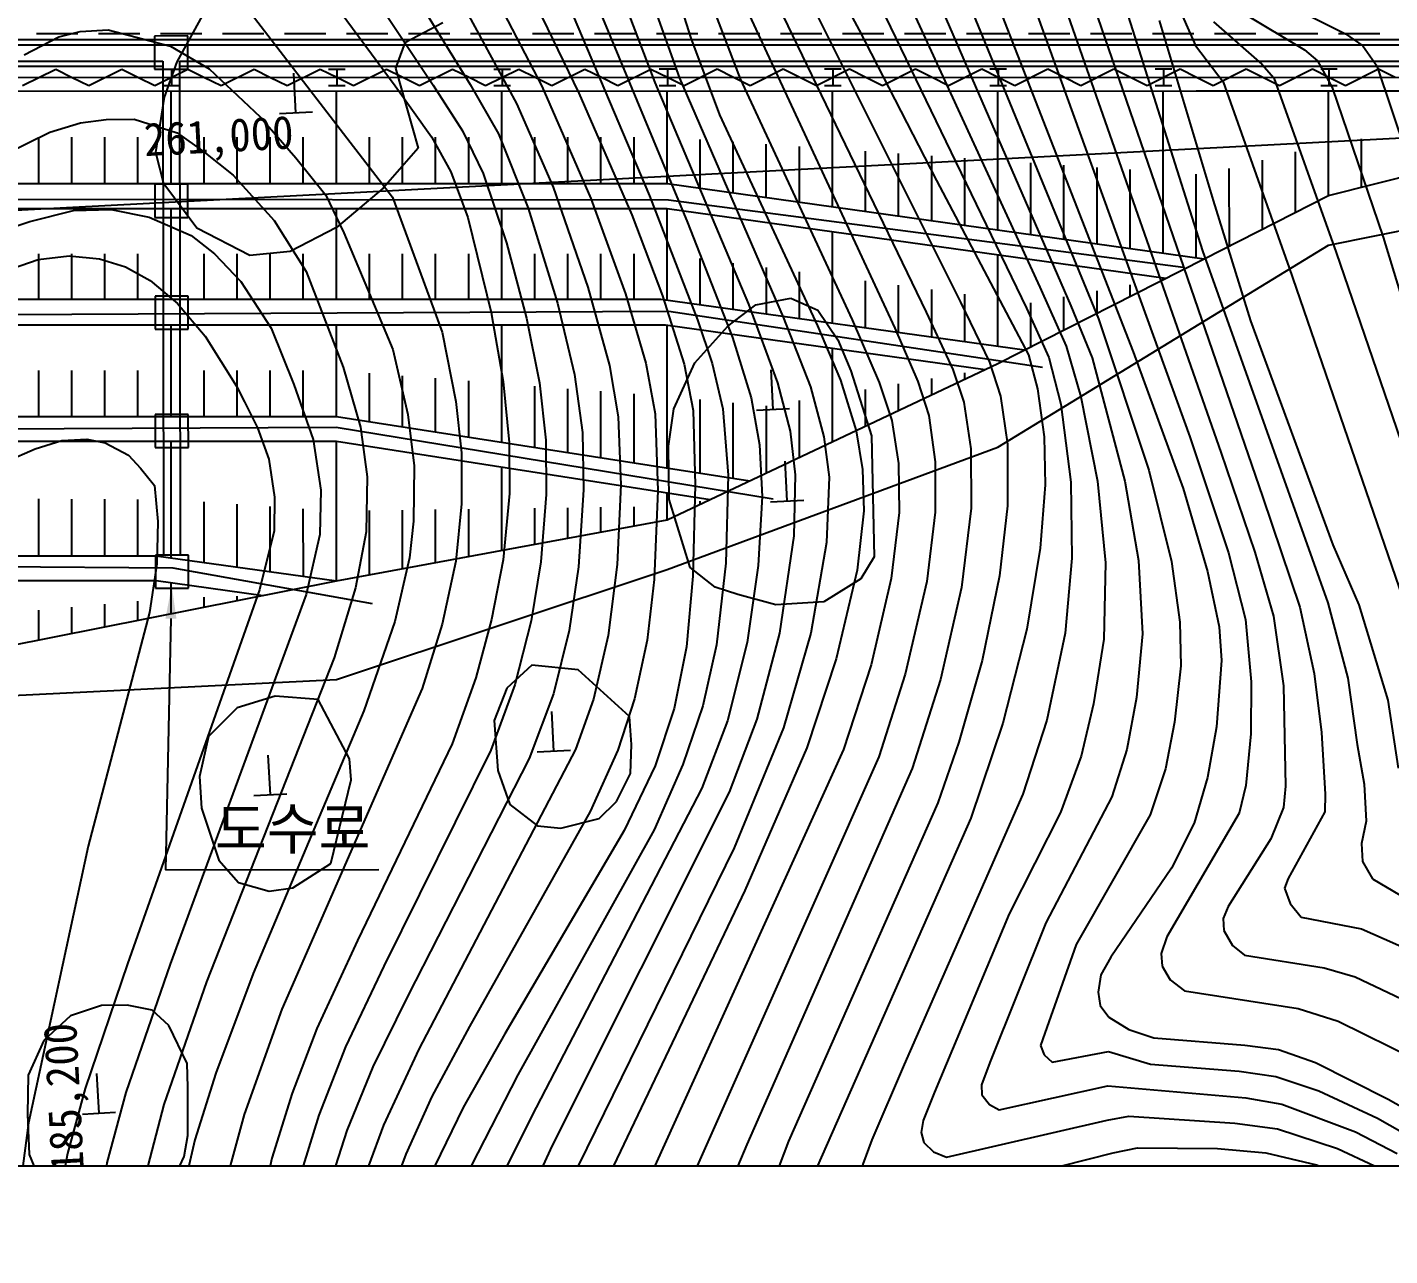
# Model space of a CAD drawing. Header units: millimetres. Extents: x 11366 to 12162, y 1103 to 1810.
# Drawn here: x 11588.1 to 11670.5, y 1393.8 to 1468.1 of the extents above; entities that cross this region are included whole.
import ezdxf
from ezdxf.enums import TextEntityAlignment as Align
from ezdxf.xclip import XClip

# ---------------------------------------------------------------- set-up
doc = ezdxf.new("R2010")
doc.units = ezdxf.units.MM
doc.header["$LTSCALE"] = 10
doc.header["$MEASUREMENT"] = 0
doc.header["$XCLIPFRAME"] = 2
doc.linetypes.add('HIDDEN', pattern=[0.375, 0.25, -0.125])
doc.layers.add('TX-PAPR', color=2, linetype='Continuous', plot=False)
doc.layers.add('TZ-BASE', color=253, linetype='Continuous')
doc.layers.add('TZ-CABL', color=4, linetype='Continuous')
doc.styles.add('HANA', font='GulimChe.ttf')

# ---------------------------------------------------------------- blocks, each defined once
blk = doc.blocks.new('JD-FFCG5FXDGD4XFS')
at = {"layer": 'TZ-BASE'}
for p, q in [((168.511, 8.25, 109), (178.945, -16.316, 109)), ((160.935, 7.662, 112), (170.893, -10.732, 112)), ((198.32, 5.861, 94), (211.608, -30.893, 94)), ((159.124, 5.073, 113), (168.081, -9.575, 113)), ((200.467, 5.411, 93), (213.496, -31.823, 93)), ((204.438, 5.445, 91), (212.37, -19.637, 91)), ((156.551, 4.372, 114), (165.85, -9.617, 114)), ((168.161, 3.342, 110), (174.659, -10.1, 110)), ((172.22, 3.812, 108), (181.228, -17.938, 108)), ((154.385, 2.794, 115), (163.55, -9.669, 115)), ((166.169, 2.462, 111), (172.419, -9.691, 111)), ((174.908, 2.022, 107), (179.248, -9.454, 107)), ((189.837, 1.51, 99), (201.728, -23.103, 99)), ((179.253, 0.131, 105), (181.428, -6.783, 105)), ((192.258, 0.498, 98), (202.536, -21.839, 98)), ((194.384, 0.108, 97), (204.419, -22.964, 97)), ((151.1, -0.422, 116), (163.401, -16.39, 116)), ((196.56, -0.537, 96), (206.091, -23.758, 96)), ((198.788, -1.622, 95), (208.183, -25.745, 95)), ((187.268, -1.805, 101), (197.747, -22.743, 101)), ((189.091, -1.651, 100), (191.622, -6.286, 100)), ((178.49, -2.858, 106), (180.748, -9.203, 106)), ((185.836, -3.009, 102), (195.665, -23.358, 102)), ((205.203, -3.061, 92), (215.999, -34.498, 92)), ((182.308, -3.693, 104), (184.419, -9.238, 104)), ((184.182, -3.678, 103), (193.762, -24.33, 103)), ((215.123, -3.569, 86), (221.022, -6.521, 86)), ((210.763, -4.538, 89), (211.957, -7.22, 89)), ((150.375, -8.206, 113.27), (152.115, -5.034, 113.27)), ((209.758, -5.713, 90), (213.02, -16.601, 90)), ((214.869, -5.278, 87), (218.556, -7.485, 87)), ((143.218, -6.696, 117), (144.504, -6.369, 117)), ((144.504, -6.369, 117), (146.194, -6.28, 117)), ((146.194, -6.28, 117), (149.958, -7.256, 117)), ((166.44, -5.859, 113.27), (164.139, -7.062, 113.27)), ((191.622, -6.286, 100), (196.293, -15.386, 100)), ((213.046, -5.79, 88), (215.966, -8.345, 88)), ((221.022, -6.521, 86), (222.075, -7.233, 86)), ((280, -6.87), (0, -6.884)), ((120, -7.178), (215.801, -7.174)), ((141.125, -7.783, 117), (143.218, -6.696, 117)), ((151.007, -6.646), (149.007, -6.65)), ((149.007, -6.65), (149.01, -8.65)), ((149.958, -7.256, 117), (152.311, -8.632, 117)), ((151.01, -8.646), (151.007, -6.646)), ((164.139, -7.062, 113.27), (163.58, -8.596, 113.27)), ((181.428, -6.783, 105), (183.162, -11.425, 105)), ((211.957, -7.22, 89), (213.622, -9.413, 89)), ((212, -7.174), (280, -7.17)), ((222.075, -7.233, 86), (222.913, -8.458, 86)), ((100, -8.178), (149.503, -8.176)), ((149.503, -8.176), (149.552, -38.045)), ((149.609, -10.342, 113.27), (150.375, -8.206, 113.27)), ((150.503, -8.176), (215.801, -8.172)), ((150.503, -8.176), (150.552, -38.044)), ((212, -8.172), (280, -8.169)), ((218.556, -7.485, 87), (219.334, -8.158, 87)), ((219.334, -8.158, 87), (220.221, -9.76, 87)), ((100, -8.478), (149.504, -8.476)), ((141.025, -9.652), (143.024, -8.652)), ((143.024, -8.652), (144.024, -9.152)), ((145.025, -9.652), (147.024, -8.651)), ((147.024, -8.651), (148.024, -9.151)), ((149.01, -8.65), (151.01, -8.646)), ((149.025, -9.651), (151.024, -8.65)), ((149.524, -8.65), (150.524, -8.65)), ((150.024, -8.65), (150.025, -9.65)), ((150.504, -8.476), (215.801, -8.472)), ((151.024, -8.65), (152.024, -9.15)), ((152.311, -8.632, 117), (155.394, -11.532, 117)), ((153.025, -9.65), (155.024, -8.649)), ((155.024, -8.649), (156.024, -9.149)), ((157.025, -9.649), (159.024, -8.648)), ((157.548, -11.292, 115.861), (157.423, -8.895, 115.861)), ((159.024, -8.648), (160.024, -9.148)), ((159.524, -8.648), (160.524, -8.648)), ((160.024, -8.648), (160.025, -9.648)), ((161.025, -9.648), (163.024, -8.647)), ((163.024, -8.647), (164.024, -9.147)), ((163.58, -8.596, 113.27), (164.95, -13.425, 113.27)), ((165.025, -9.647), (167.024, -8.646)), ((167.024, -8.646), (168.024, -9.146)), ((169.025, -9.646), (171.024, -8.645)), ((169.524, -8.646), (170.524, -8.646)), ((170.024, -8.646), (170.025, -9.646)), ((171.024, -8.645), (172.024, -9.145)), ((173.025, -9.645), (175.024, -8.644)), ((175.024, -8.644), (176.024, -9.144)), ((177.025, -9.644), (179.024, -8.644)), ((179.024, -8.644), (180.024, -9.143)), ((179.524, -8.643), (180.524, -8.643)), ((180.024, -8.643), (180.025, -9.643)), ((181.025, -9.643), (183.024, -8.643)), ((183.024, -8.643), (184.024, -9.142)), ((185.025, -9.642), (187.024, -8.642)), ((187.024, -8.642), (188.024, -9.141)), ((189.025, -9.641), (191.024, -8.641)), ((189.524, -8.641), (190.524, -8.641)), ((190.024, -8.641), (190.025, -9.641)), ((191.024, -8.641), (192.024, -9.14)), ((193.025, -9.64), (195.024, -8.64)), ((195.024, -8.64), (196.024, -9.14)), ((197.025, -9.639), (199.024, -8.639)), ((199.024, -8.639), (200.024, -9.139)), ((199.524, -8.639), (200.524, -8.638)), ((200.024, -8.639), (200.025, -9.639)), ((201.025, -9.638), (203.024, -8.638)), ((203.024, -8.638), (204.024, -9.138)), ((205.025, -9.637), (207.024, -8.637)), ((207.024, -8.637), (208.024, -9.137)), ((209.025, -9.636), (211.024, -8.636)), ((209.524, -8.636), (210.524, -8.636)), ((210.024, -8.636), (210.025, -9.636)), ((211.024, -8.636), (212.024, -9.136)), ((212, -8.472), (280, -8.469)), ((213.025, -9.636), (215.024, -8.635)), ((215.024, -8.635), (216.024, -9.135)), ((215.966, -8.345, 88), (216.691, -9.173, 88)), ((217.025, -9.635), (219.024, -8.634)), ((219.024, -8.634), (220.024, -9.134)), ((219.524, -8.634), (220.524, -8.634)), ((220.024, -8.634), (220.025, -9.634)), ((221.025, -9.634), (223.024, -8.633)), ((222.913, -8.458, 86), (226.013, -17.69, 86)), ((223.024, -8.633), (224.024, -9.133)), ((144.024, -9.152), (145.025, -9.652)), ((148.024, -9.151), (149.025, -9.651)), ((149.525, -9.65), (150.525, -9.65)), ((152.024, -9.15), (153.025, -9.65)), ((156.024, -9.149), (157.025, -9.649)), ((159.525, -9.648), (160.525, -9.648)), ((160.024, -9.148), (161.025, -9.648)), ((163.55, -9.669, 115), (165.76, -12.742, 115)), ((164.024, -9.147), (165.025, -9.647)), ((165.85, -9.617, 114), (167.622, -12.387, 114)), ((168.024, -9.146), (169.025, -9.646)), ((168.081, -9.575, 113), (169.795, -12.56, 113)), ((169.525, -9.646), (170.525, -9.646)), ((172.024, -9.145), (173.025, -9.645)), ((172.419, -9.691, 111), (175.389, -16.485, 111)), ((176.024, -9.144), (177.025, -9.644)), ((179.248, -9.454, 107), (184.913, -22.862, 107)), ((179.525, -9.643), (180.525, -9.643)), ((180.024, -9.143), (181.025, -9.643)), ((180.748, -9.203, 106), (187.018, -23.647, 106)), ((184.024, -9.142), (185.025, -9.642)), ((184.419, -9.238, 104), (191.2, -23.825, 104)), ((188.024, -9.141), (189.025, -9.641)), ((189.525, -9.641), (190.525, -9.641)), ((192.024, -9.14), (193.025, -9.64)), ((196.024, -9.14), (197.025, -9.639)), ((199.525, -9.639), (200.525, -9.638)), ((200.024, -9.139), (201.025, -9.638)), ((204.024, -9.138), (205.025, -9.637)), ((208.024, -9.137), (209.025, -9.636)), ((209.525, -9.636), (210.525, -9.636)), ((212.024, -9.136), (213.025, -9.636)), ((213.622, -9.413, 89), (217.627, -20.673, 89)), ((216.024, -9.135), (217.025, -9.635)), ((216.691, -9.173, 88), (220.452, -19.744, 88)), ((219.525, -9.634), (220.525, -9.634)), ((220.024, -9.134), (221.025, -9.634)), ((220.221, -9.76, 87), (223.308, -18.813, 87)), ((0, -24.518), (280, -9.897)), ((100, -9.978), (215.801, -9.972)), ((149.091, -13.699, 113.27), (149.609, -10.342, 113.27)), ((150, -15.576), (150, -9.976)), ((160, -15.575), (160, -9.975)), ((170, -15.575), (170, -9.975)), ((174.659, -10.1, 110), (177.867, -17.469, 110)), ((180, -15.574), (180, -9.974)), ((180, -15.574), (180, -9.974)), ((190, -16.973), (190, -9.973)), ((200.001, -18.373), (200, -9.973)), ((210.001, -19.772), (210, -9.972)), ((212, -9.972), (233.234, -9.971)), ((220, -16.302), (220, -9.972)), ((155.394, -11.532, 117), (157.544, -14.025, 117)), ((156.55, -11.344, 115.861), (158.547, -11.24, 115.861)), ((170.893, -10.732, 112), (173.114, -15.793, 112)), ((183.162, -11.425, 105), (189.086, -24.188, 105)), ((142.672, -12.457, 118), (144.533, -11.904, 118)), ((144.533, -11.904, 118), (146.085, -11.693, 118)), ((146.085, -11.693, 118), (147.778, -11.669, 118)), ((147.778, -11.669, 118), (150.363, -12.511, 118)), ((140.004, -13.769, 118), (142.672, -12.457, 118)), ((142, -15.576), (142, -12.776)), ((144, -15.576), (144, -12.776)), ((146, -15.576), (146, -12.776)), ((148, -15.576), (148, -12.776)), ((150.363, -12.511, 118), (151.987, -13.664, 118)), ((152, -15.576), (152, -12.776)), ((154, -15.576), (154, -12.776)), ((156, -15.576), (156, -12.776)), ((158, -15.575), (158, -12.775)), ((162, -15.575), (162, -12.775)), ((164, -15.575), (164, -12.775)), ((165.76, -12.742, 115), (166.926, -14.871, 115)), ((166, -15.575), (166, -12.775)), ((167.622, -12.387, 114), (168.88, -14.962, 114)), ((168, -15.575), (168, -12.775)), ((169.795, -12.56, 113), (171.607, -17.06, 113)), ((172, -15.575), (172, -12.775)), ((174, -15.575), (174, -12.775)), ((176, -15.575), (176, -12.775)), ((178, -15.574), (178, -12.775)), ((182, -15.854), (182, -12.914)), ((184, -16.134), (184, -13.054)), ((222, -15.759), (222, -12.865)), ((149.568, -15.586, 113.27), (149.091, -13.699, 113.27)), ((151.987, -13.664, 118), (153.754, -15.07, 118)), ((164.95, -13.425, 113.27), (162.836, -15.851, 113.27)), ((186, -16.414), (186, -13.194)), ((188, -16.693), (188, -13.334)), ((192, -17.253), (192, -13.614)), ((194, -17.533), (194, -13.753)), ((196, -17.813), (196, -13.893)), ((218, -17.317), (218, -13.645)), ((157.544, -14.025, 117), (159.355, -16.276, 117)), ((198, -18.093), (198, -14.033)), ((202.001, -18.653), (202, -14.313)), ((204.001, -18.933), (204, -14.453)), ((206.001, -19.212), (206, -14.593)), ((208.001, -19.492), (208, -14.732)), ((214.001, -19.347), (214, -14.66)), ((216.001, -18.332), (216, -14.152)), ((220.001, -16.302), (228.465, -14.146)), ((140.001, -15.576), (160.001, -15.575)), ((151.021, -15.617), (149.021, -15.62)), ((149.021, -15.62), (149.025, -17.62)), ((151.559, -18.28, 113.27), (149.568, -15.586, 113.27)), ((151.025, -17.617), (151.021, -15.617)), ((153.754, -15.07, 118), (156.243, -17.806, 118)), ((160.001, -15.575), (180.001, -15.574)), ((166.926, -14.871, 115), (167.954, -17.625, 115)), ((168.88, -14.962, 114), (170.296, -19.169, 114)), ((180.001, -15.574), (212.48, -20.119)), ((196.293, -15.386, 100), (201.848, -25.927, 100)), ((212.001, -20.052), (212, -15.012)), ((220.001, -19.302), (240.001, -15.236)), ((220.001, -19.302), (240.001, -15.236)), ((80.066, -16.453), (180.082, -16.559)), ((159.355, -16.276, 117), (160.452, -18.564, 117)), ((162.836, -15.851, 113.27), (159.997, -18.236, 113.27)), ((163.401, -16.39, 116), (166.394, -24.559, 116)), ((173.114, -15.793, 112), (175.204, -21.834, 112)), ((178.945, -16.316, 109), (181.84, -23.817, 109)), ((212.48, -20.119), (220.001, -16.302)), ((140.001, -17.076), (160.001, -17.075)), ((141.456, -17.862, 119), (144.093, -17.203, 119)), ((144.093, -17.203, 119), (146.37, -17.149, 119)), ((146.37, -17.149, 119), (148.675, -17.615, 119)), ((150.001, -22.562), (150, -17.076)), ((160.001, -22.562), (160, -17.075)), ((160.001, -17.075), (180.001, -17.074)), ((170.001, -22.561), (170, -17.075)), ((171.607, -17.06, 113), (173.381, -22.814, 113)), ((175.389, -16.485, 111), (177.487, -22.252, 111)), ((180.001, -22.561), (180, -17.074)), ((180.001, -22.614), (180, -17.074)), ((180.001, -17.074), (210.163, -21.295)), ((180.082, -16.559), (211.214, -20.623)), ((213.02, -16.601, 90), (215.28, -23.874, 90)), ((136.584, -19.518, 119), (141.456, -17.862, 119)), ((148.675, -17.615, 119), (151.209, -18.721, 119)), ((149.025, -17.62), (151.025, -17.617)), ((156.243, -17.806, 118), (158.163, -20.898, 118)), ((167.954, -17.625, 115), (169.375, -23.454, 115)), ((177.867, -17.469, 110), (179.72, -22.356, 110)), ((181.228, -17.938, 108), (183.961, -24.892, 108)), ((151.209, -18.721, 119), (152.634, -19.819, 119)), ((154.773, -19.916, 113.27), (151.559, -18.28, 113.27)), ((159.997, -18.236, 113.27), (157.199, -19.688, 113.27)), ((160.452, -18.564, 117), (163.405, -25.615, 117)), ((190.001, -24.013), (190.001, -18.473)), ((223.308, -18.813, 87), (227.577, -32.921, 87)), ((157.199, -19.688, 113.27), (154.773, -19.916, 113.27)), ((170.296, -19.169, 114), (171.5, -23.722, 114)), ((200.002, -31.523), (220.001, -19.302)), ((200.002, -31.523), (220.001, -19.302)), ((212.37, -19.637, 91), (219.948, -40.926, 91)), ((220.452, -19.744, 88), (225.336, -33.984, 88)), ((140.385, -20.714, 120), (141.968, -20.168, 120)), ((141.968, -20.168, 120), (143.835, -19.95, 120)), ((142.001, -22.563), (142.001, -19.82)), ((143.835, -19.95, 120), (145.668, -20.12, 120)), ((144.001, -22.563), (144.001, -19.819)), ((145.668, -20.12, 120), (147.249, -20.602, 120)), ((146.001, -22.563), (146.001, -19.819)), ((148.001, -22.562), (148.001, -19.819)), ((152.001, -22.562), (152.001, -19.819)), ((152.634, -19.819, 119), (154.22, -21.495, 119)), ((154.001, -22.562), (154.001, -19.819)), ((156.001, -22.562), (156.001, -19.819)), ((158.001, -22.562), (158.001, -19.819)), ((162.001, -22.562), (162.001, -19.819)), ((164.001, -22.562), (164.001, -19.818)), ((166.001, -22.562), (166.001, -19.818)), ((168.001, -22.561), (168.001, -19.818)), ((172.001, -22.561), (172.001, -19.818)), ((174.001, -22.561), (174.001, -19.818)), ((176.001, -22.561), (176.001, -19.818)), ((178.001, -22.561), (178.001, -19.818)), ((182.001, -22.894), (182.001, -20.112)), ((184.001, -23.174), (184.001, -20.381)), ((200.001, -25.413), (200.001, -19.873)), ((200.001, -26.453), (212.48, -20.119)), ((147.249, -20.602, 120), (148.744, -21.438, 120)), ((158.163, -20.898, 118), (160.416, -26.671, 118)), ((186.001, -23.454), (186.001, -20.649)), ((188.001, -23.733), (188.001, -20.917)), ((210.001, -21.378), (210.001, -21.272)), ((217.627, -20.673, 89), (225.58, -43.832, 89)), ((148.744, -21.438, 120), (150.394, -22.828, 120)), ((154.22, -21.495, 119), (156.062, -24.33, 119)), ((175.204, -21.834, 112), (176.511, -26.581, 112)), ((192.001, -24.293), (192.001, -21.454)), ((194.001, -24.573), (194.001, -21.722)), ((196.001, -24.853), (196.001, -21.99)), ((202.536, -21.839, 98), (204.124, -25.405, 98)), ((206.001, -23.408), (206.001, -22.06)), ((208.001, -22.393), (208.001, -21.693)), ((100.001, -22.565), (179.619, -22.56)), ((151.033, -22.384), (149.033, -22.387)), ((149.033, -22.387), (149.036, -24.387)), ((150.394, -22.828, 120), (152.069, -24.798, 120)), ((151.036, -24.384), (151.033, -22.384)), ((173.381, -22.814, 113), (174.409, -27.132, 113)), ((177.487, -22.252, 111), (178.709, -26.432, 111)), ((179.619, -22.56), (201.608, -25.638)), ((179.72, -22.356, 110), (181.023, -26.506, 110)), ((183.672, -24.198, 105.579), (185.371, -22.913, 105.579)), ((184.913, -22.862, 107), (186.675, -27.625, 107)), ((185.371, -22.913, 105.579), (187.485, -22.498, 105.579)), ((187.485, -22.498, 105.579), (189.123, -23.223, 105.579)), ((197.747, -22.743, 101), (199.494, -26.374, 101)), ((198.001, -25.133), (198.001, -22.259)), ((202.001, -25.438), (202.001, -22.795)), ((204.001, -24.423), (204.001, -22.428)), ((204.419, -22.964, 97), (205.699, -26.112, 97)), ((139.991, -23.496), (180.11, -23.292)), ((169.375, -23.454, 115), (169.384, -23.504, 115)), ((169.384, -23.504, 115), (170.083, -27.553, 115)), ((171.5, -23.722, 114), (172.284, -27.637, 114)), ((180.11, -23.292), (202.709, -26.676)), ((181.84, -23.817, 109), (182.717, -26.452, 109)), ((187.018, -23.647, 106), (188.664, -27.875, 106)), ((189.123, -23.223, 105.579), (190.326, -25.025, 105.579)), ((191.2, -23.825, 104), (192.818, -27.616, 104)), ((195.665, -23.358, 102), (197.271, -26.82, 102)), ((201.728, -23.103, 99), (203.088, -26.09, 99)), ((206.091, -23.758, 96), (209.141, -32.908, 96)), ((215.28, -23.874, 90), (220.259, -37.42, 90)), ((140.001, -24.116), (160.001, -24.115)), ((149.036, -24.387), (151.036, -24.384)), ((150.001, -29.656), (150.001, -24.116)), ((156.062, -24.33, 119), (157.426, -27.726, 119)), ((160.001, -24.115), (179.897, -24.114)), ((160.001, -29.655), (160.001, -24.115)), ((166.394, -24.559, 116), (167.218, -28.765, 116)), ((170.001, -31.214), (170.001, -24.114)), ((179.897, -24.114), (199.227, -26.819)), ((180.001, -32.774), (180.001, -24.128)), ((181.682, -26.417, 105.579), (183.672, -24.198, 105.579)), ((189.086, -24.188, 105), (190.483, -27.475, 105)), ((193.762, -24.33, 103), (195.169, -27.553, 103)), ((152.069, -24.798, 120), (153.966, -27.833, 120)), ((183.961, -24.892, 108), (185.08, -28.534, 108)), ((190.001, -31.184), (190.001, -25.528)), ((190.326, -25.025, 105.579), (191.114, -26.912, 105.579)), ((204.124, -25.405, 98), (205.028, -28.482, 98)), ((163.405, -25.615, 117), (164.33, -29.539, 117)), ((201.848, -25.927, 100), (202.396, -27.998, 100)), ((203.088, -26.09, 99), (203.804, -28.926, 99)), ((205.699, -26.112, 97), (207.677, -33.573, 97)), ((208.183, -25.745, 95), (211.211, -34.015, 95)), ((142.001, -29.656), (142.001, -26.886)), ((144.001, -29.656), (144.001, -26.886)), ((146.001, -29.656), (146.001, -26.886)), ((148.001, -29.656), (148.001, -26.886)), ((152.001, -29.655), (152.001, -26.885)), ((154.001, -29.655), (154.001, -26.885)), ((156.001, -29.655), (156.001, -26.885)), ((158.001, -29.655), (158.001, -26.885)), ((160.416, -26.671, 118), (161.456, -30.309, 118)), ((162.001, -29.967), (162.001, -27.042)), ((174.409, -27.132, 113), (174.881, -30.624, 113)), ((176.511, -26.581, 112), (177.047, -29.693, 112)), ((178.709, -26.432, 111), (179.278, -29.506, 111)), ((180.002, -35.914), (200.001, -26.453)), ((180.398, -29.196, 105.579), (181.682, -26.417, 105.579)), ((181.023, -26.506, 110), (181.57, -29.294, 110)), ((182.717, -26.452, 109), (183.366, -29.195, 109)), ((186.409, -29.235, 106.927), (186.284, -26.839, 106.927)), ((191.114, -26.912, 105.579), (192.359, -30.829, 105.579)), ((197.271, -26.82, 102), (197.941, -28.802, 102)), ((198.001, -27.399), (198.001, -27.023)), ((199.494, -26.374, 101), (200.164, -28.443, 101)), ((153.966, -27.833, 120), (154.437, -28.782, 120)), ((157.426, -27.726, 119), (158.594, -31.065, 119)), ((164.001, -30.279), (164.001, -27.198)), ((166.001, -30.591), (166.001, -27.355)), ((168.001, -30.902), (168.001, -27.511)), ((170.083, -27.553, 115), (170.454, -31.232, 115)), ((172.001, -31.526), (172.001, -27.825)), ((172.284, -27.637, 114), (172.665, -31.1, 114)), ((174.001, -31.838), (174.001, -27.981)), ((186.675, -27.625, 107), (187.437, -30.553, 107)), ((188.664, -27.875, 106), (189.475, -30.887, 106)), ((190.483, -27.475, 105), (191.442, -30.54, 105)), ((192.818, -27.616, 104), (193.585, -29.897, 104)), ((194.001, -29.291), (194.001, -27.69)), ((195.169, -27.553, 103), (195.821, -29.599, 103)), ((196.001, -28.345), (196.001, -27.356)), ((202.396, -27.998, 100), (202.809, -30.888, 100)), ((154.437, -28.782, 120), (155.22, -30.36, 120)), ((167.218, -28.765, 116), (167.558, -31.859, 116)), ((176.001, -32.15), (176.001, -28.138)), ((178.001, -32.462), (178.001, -28.295)), ((182.001, -33.086), (182.001, -28.641)), ((184.001, -33.398), (184.001, -28.832)), ((185.08, -28.534, 108), (185.578, -31.37, 108)), ((188.001, -32.13), (188.001, -28.689)), ((192.001, -30.238), (192.001, -28.023)), ((197.941, -28.802, 102), (198.372, -31.622, 102)), ((200.164, -28.443, 101), (200.576, -31.343, 101)), ((205.028, -28.482, 98), (206.031, -33.574, 98)), ((140.002, -29.656), (160.002, -29.655)), ((140.002, -29.656), (149.096, -29.656)), ((151.044, -29.545), (149.044, -29.548)), ((149.044, -29.548), (149.048, -31.548)), ((151.048, -31.545), (151.044, -29.545)), ((160.002, -29.655), (184.994, -33.552)), ((164.33, -29.539, 117), (164.706, -32.658, 117)), ((179.278, -29.506, 111), (179.442, -34.137, 111)), ((180.087, -31.455, 105.579), (180.398, -29.196, 105.579)), ((181.57, -29.294, 110), (181.702, -33.796, 110)), ((183.366, -29.195, 109), (183.702, -33.208, 109)), ((185.411, -29.287, 106.927), (187.408, -29.183, 106.927)), ((186.001, -33.076), (186.001, -29.022)), ((195.821, -29.599, 103), (196.213, -32.414, 103)), ((203.804, -28.926, 99), (204.422, -33.636, 99)), ((119.805, -30.515), (159.982, -30.305)), ((155.22, -30.36, 120), (155.906, -32.25, 120)), ((159.982, -30.305), (186.416, -34.64)), ((161.456, -30.309, 118), (161.865, -33.317, 118)), ((177.047, -29.693, 112), (177.2, -33.8, 112)), ((193.585, -29.897, 104), (194.002, -32.511, 104)), ((140.002, -31.156), (160.002, -31.155)), ((140.002, -31.156), (149.096, -31.156)), ((141.784, -31.622, 121), (143.398, -31.113, 121)), ((143.398, -31.113, 121), (144.903, -31.034, 121)), ((144.903, -31.034, 121), (146.011, -31.251, 121)), ((146.011, -31.251, 121), (147.422, -32, 121)), ((150.002, -38.213), (150.001, -31.156)), ((158.594, -31.065, 119), (159.062, -34.128, 119)), ((160.002, -39.615), (160.001, -31.155)), ((160.002, -31.155), (182.609, -34.681)), ((170.454, -31.232, 115), (170.475, -34.322, 115)), ((172.665, -31.1, 114), (172.696, -34.388, 114)), ((174.881, -30.624, 113), (174.953, -34.101, 113)), ((187.437, -30.553, 107), (187.754, -33.201, 107)), ((189.475, -30.887, 106), (189.793, -33.337, 106)), ((191.442, -30.54, 105), (191.826, -32.864, 105)), ((192.359, -30.829, 105.579), (192.527, -38.147, 105.579)), ((202.809, -30.888, 100), (202.862, -33.797, 100)), ((211.608, -30.893, 94), (213.942, -37.902, 94)), ((140.035, -32.385, 121), (141.784, -31.622, 121)), ((147.422, -32, 121), (148.148, -32.785, 121)), ((149.048, -31.548), (151.048, -31.545)), ((167.558, -31.859, 116), (167.568, -34.94, 116)), ((180.002, -38.924), (200.002, -31.523)), ((180.002, -38.924), (200.002, -31.523)), ((180.13, -34.689, 105.579), (180.087, -31.455, 105.579)), ((185.578, -31.37, 108), (185.748, -34.51, 108)), ((198.372, -31.622, 102), (198.396, -35.2, 102)), ((200.576, -31.343, 101), (200.58, -35.07, 101)), ((213.496, -31.823, 93), (215.533, -37.864, 93)), ((148.148, -32.785, 121), (148.997, -33.843, 121)), ((155.906, -32.25, 120), (156.266, -34.548, 120)), ((164.706, -32.658, 117), (164.656, -35.99, 117)), ((170.002, -37.765), (170.001, -32.714)), ((187.261, -34.769, 106.927), (187.136, -32.373, 106.927)), ((191.826, -32.864, 105), (191.907, -35.372, 105)), ((194.002, -32.511, 104), (194.04, -35.475, 104)), ((196.213, -32.414, 103), (196.21, -35.453, 103)), ((209.141, -32.908, 96), (210.508, -38.445, 96)), ((161.865, -33.317, 118), (161.803, -36.638, 118)), ((183.702, -33.208, 109), (183.543, -38.529, 109)), ((187.754, -33.201, 107), (187.669, -36.879, 107)), ((189.793, -33.337, 106), (189.649, -37.288, 106)), ((204.422, -33.636, 99), (204.482, -38.225, 99)), ((206.031, -33.574, 98), (206.503, -38.514, 98)), ((207.677, -33.573, 97), (208.5, -38.372, 97)), ((148.997, -33.843, 121), (149.212, -36.016, 121)), ((156.266, -34.548, 120), (156.24, -36.583, 120)), ((159.062, -34.128, 119), (159, -36.805, 119)), ((170.475, -34.322, 115), (170.078, -38.33, 115)), ((172.696, -34.388, 114), (172.366, -38.456, 114)), ((174.953, -34.101, 113), (174.647, -38.763, 113)), ((177.2, -33.8, 112), (176.971, -38.61, 112)), ((179.442, -34.137, 111), (179.208, -39.515, 111)), ((180.001, -35.914), (180.001, -34.274)), ((181.702, -33.796, 110), (181.554, -39.333, 110)), ((185.748, -34.51, 108), (185.507, -38.675, 108)), ((202.862, -33.797, 100), (202.561, -37.629, 100)), ((211.211, -34.015, 95), (212.689, -39.039, 95)), ((215.999, -34.498, 92), (218.261, -41.192, 92)), ((142.002, -38.086), (142.001, -34.65)), ((144.002, -38.086), (144.001, -34.659)), ((146.002, -38.086), (146.001, -34.667)), ((148.002, -38.086), (148.001, -34.676)), ((152.002, -38.493), (152.001, -34.824)), ((154.002, -38.774), (154.001, -34.964)), ((156.002, -39.054), (156.001, -35.105)), ((158.002, -39.334), (158.001, -35.245)), ((162.002, -39.245), (162.001, -35.356)), ((164.002, -38.875), (164.001, -35.327)), ((166.002, -38.505), (166.001, -35.298)), ((167.568, -34.94, 116), (167.22, -38.413, 116)), ((168.002, -38.135), (168.001, -35.269)), ((172.002, -37.394), (172.001, -35.21)), ((174.002, -37.024), (174.001, -35.181)), ((176.001, -36.654), (176.001, -35.152)), ((178.001, -36.284), (178.001, -35.123)), ((181.396, -38.793, 105.579), (180.13, -34.689, 105.579)), ((182.001, -34.968), (182.001, -34.796)), ((186.262, -34.822, 106.927), (188.26, -34.717, 106.927)), ((191.907, -35.372, 105), (191.492, -38.962, 105)), ((198.396, -35.2, 102), (197.812, -40.01, 102)), ((200.58, -35.07, 101), (200.101, -39.307, 101)), ((149.212, -36.016, 121), (149.134, -38.578, 121)), ((160.002, -39.615), (180.002, -35.914)), ((164.656, -35.99, 117), (164.425, -38.213, 117)), ((194.04, -35.475, 104), (193.547, -39.472, 104)), ((196.21, -35.453, 103), (195.697, -39.638, 103)), ((156.24, -36.583, 120), (155.356, -40.141, 120)), ((159, -36.805, 119), (158.167, -40.432, 119)), ((161.803, -36.638, 118), (161.162, -40.024, 118)), ((187.669, -36.879, 107), (186.797, -42.774, 107)), ((189.649, -37.288, 106), (188.686, -42.762, 106)), ((202.561, -37.629, 100), (201.749, -42.531, 100)), ((213.942, -37.902, 94), (214.984, -41.939, 94)), ((215.533, -37.864, 93), (216.67, -41.739, 93)), ((220.259, -37.42, 90), (221.832, -41.067, 90)), ((120.123, -38.59), (150.11, -38.814)), ((140.002, -38.086), (149.096, -38.086)), ((149.134, -38.578, 121), (148.693, -41.526, 121)), ((151.058, -38.043), (149.058, -38.046)), ((149.058, -38.046), (149.062, -40.046)), ((149.096, -38.086), (160.002, -39.615)), ((151.062, -40.043), (151.058, -38.043)), ((164.425, -38.213, 117), (163.536, -42.071, 117)), ((167.22, -38.413, 116), (166.393, -42.233, 116)), ((170.078, -38.33, 115), (169.379, -41.95, 115)), ((172.366, -38.456, 114), (171.782, -42.015, 114)), ((176.971, -38.61, 112), (176.445, -42.922, 112)), ((183.543, -38.529, 109), (182.981, -43.486, 109)), ((185.507, -38.675, 108), (184.837, -43.339, 108)), ((192.527, -38.147, 105.579), (191.719, -39.494, 105.579)), ((204.482, -38.225, 99), (204.074, -42.775, 99)), ((206.503, -38.514, 98), (206.407, -43.142, 98)), ((208.5, -38.372, 97), (208.75, -42.813, 97)), ((210.508, -38.445, 96), (211.001, -42.103, 96)), ((150.11, -38.814), (162.163, -40.984)), ((160.002, -45.565), (180.002, -38.924)), ((160.002, -45.565), (180.002, -38.924)), ((174.647, -38.763, 113), (174.086, -42.616, 113)), ((179.208, -39.515, 111), (178.803, -43.201, 111)), ((181.554, -39.333, 110), (181.172, -43.607, 110)), ((182.91, -39.994, 105.579), (181.396, -38.793, 105.579)), ((191.719, -39.494, 105.579), (189.481, -40.884, 105.579)), ((191.492, -38.962, 105), (190.23, -44.322, 105)), ((193.547, -39.472, 104), (192.334, -44.681, 104)), ((200.101, -39.307, 101), (199.046, -44.416, 101)), ((212.689, -39.039, 95), (213.382, -42.383, 95)), ((140.002, -39.586), (149.096, -39.586)), ((140.002, -43.576), (160.002, -39.615)), ((155.356, -40.141, 120), (147.366, -62.782, 120)), ((149.062, -40.046), (151.062, -40.043)), ((149.096, -39.586), (155.568, -40.493)), ((150.002, -41.596), (150.002, -39.713)), ((161.162, -40.024, 118), (159.869, -44.267, 118)), ((184.278, -40.43, 105.579), (182.91, -39.994, 105.579)), ((195.697, -39.638, 103), (194.404, -45.254, 103)), ((197.812, -40.01, 102), (196.541, -45.571, 102)), ((144.002, -42.784), (144.002, -41.192)), ((146.002, -42.388), (146.002, -41.013)), ((148.002, -41.992), (148.002, -40.833)), ((158.167, -40.432, 119), (149.946, -62.787, 119)), ((152.002, -41.2), (152.002, -40.596)), ((154.002, -40.803), (154.002, -40.538)), ((186.579, -41.051, 105.579), (184.278, -40.43, 105.579)), ((189.481, -40.884, 105.579), (186.579, -41.051, 105.579)), ((218.261, -41.192, 92), (219.135, -45.22, 92)), ((219.948, -40.926, 91), (221.171, -45.5, 91)), ((221.832, -41.067, 90), (223.594, -46.82, 90)), ((142.002, -43.18), (142.002, -41.371)), ((148.693, -41.526, 121), (144.98, -55.658, 121)), ((149.996, -41.893), (149.656, -57.084)), ((169.379, -41.95, 115), (168.432, -45.464, 115)), ((171.782, -42.015, 114), (170.788, -45.894, 114)), ((214.984, -41.939, 94), (215.319, -45.722, 94)), ((216.67, -41.739, 93), (217.275, -45.958, 93)), ((163.536, -42.071, 117), (161.653, -47.469, 117)), ((166.393, -42.233, 116), (165.186, -46.116, 116)), ((174.086, -42.616, 113), (173.13, -46.438, 113)), ((186.797, -42.774, 107), (185.435, -47.982, 107)), ((188.686, -42.762, 106), (187.046, -48.5, 106)), ((201.749, -42.531, 100), (200.302, -48.217, 100)), ((204.074, -42.775, 99), (202.971, -48.029, 99)), ((208.75, -42.813, 97), (208.396, -46.653, 97)), ((211.001, -42.103, 96), (211.064, -44.745, 96)), ((213.382, -42.383, 95), (213.528, -44.428, 95)), ((176.445, -42.922, 112), (175.54, -46.756, 112)), ((178.803, -43.201, 111), (178.035, -46.748, 111)), ((181.172, -43.607, 110), (180.422, -47.326, 110)), ((182.981, -43.486, 109), (182.16, -47.175, 109)), ((184.837, -43.339, 108), (183.656, -48.08, 108)), ((206.407, -43.142, 98), (205.783, -47.055, 98)), ((159.869, -44.267, 118), (152.139, -63.861, 118)), ((190.23, -44.322, 105), (188.443, -49.699, 105)), ((199.046, -44.416, 101), (197.638, -49.357, 101)), ((213.528, -44.428, 95), (213.228, -48.435, 95)), ((171.821, -44.704, 112.213), (170.307, -46.093, 112.213)), ((174.619, -44.994, 112.213), (171.821, -44.704, 112.213)), ((177.73, -47.811, 112.213), (174.619, -44.994, 112.213)), ((192.334, -44.681, 104), (190.676, -49.8, 104)), ((194.404, -45.254, 103), (192.798, -50.25, 103)), ((211.064, -44.745, 96), (210.691, -48.146, 96)), ((219.135, -45.22, 92), (219.583, -48.776, 92)), ((140.002, -46.566), (160.002, -45.565)), ((140.002, -46.566), (160.002, -45.565)), ((165.186, -46.116, 116), (156.709, -65.515, 116)), ((168.432, -45.464, 115), (167.01, -49.469, 115)), ((170.788, -45.894, 114), (169.344, -49.843, 114)), ((170.307, -46.093, 112.213), (169.541, -48.063, 112.213)), ((196.541, -45.571, 102), (194.829, -50.966, 102)), ((215.319, -45.722, 94), (215.291, -48.851, 94)), ((217.275, -45.958, 93), (217.391, -52.03, 93)), ((221.171, -45.5, 91), (221.731, -49.505, 91)), ((156.294, -46.574, 117.375), (153.994, -47.28, 117.375)), ((158.907, -46.781, 117.375), (156.294, -46.574, 117.375)), ((160.794, -50.367, 117.375), (158.907, -46.781, 117.375)), ((173.13, -46.438, 113), (171.667, -50.35, 113)), ((175.54, -46.756, 112), (174.455, -49.816, 112)), ((178.035, -46.748, 111), (177.02, -49.845, 111)), ((208.396, -46.653, 97), (207.794, -49.809, 97)), ((223.594, -46.82, 90), (224.215, -50.928, 90)), ((153.994, -47.28, 117.375), (152.274, -49.022, 117.375)), ((161.653, -47.469, 117), (154.973, -63.362, 117)), ((173.149, -49.907, 113.125), (173.024, -47.51, 113.125)), ((180.422, -47.326, 110), (179.279, -50.788, 110)), ((182.16, -47.175, 109), (180.945, -50.723, 109)), ((205.783, -47.055, 98), (205.034, -50.205, 98)), ((169.541, -48.063, 112.213), (169.77, -51.069, 112.213)), ((177.855, -49.511, 112.213), (177.73, -47.811, 112.213)), ((183.656, -48.08, 108), (182.108, -52.151, 108)), ((185.435, -47.982, 107), (183.757, -52.394, 107)), ((187.046, -48.5, 106), (184.064, -55.751, 106)), ((200.302, -48.217, 100), (198.367, -53.958, 100)), ((202.971, -48.029, 99), (201.519, -52.503, 99)), ((210.691, -48.146, 96), (210.141, -50.978, 96)), ((213.228, -48.435, 95), (212.684, -51.499, 95)), ((152.274, -49.022, 117.375), (151.715, -51.448, 117.375)), ((197.638, -49.357, 101), (196.374, -53.029, 101)), ((215.291, -48.851, 94), (215.008, -51.99, 94)), ((219.583, -48.776, 92), (219.794, -52.501, 92)), ((156.006, -52.544, 118.867), (155.881, -50.148, 118.867)), ((167.01, -49.469, 115), (161.271, -61.364, 115)), ((169.344, -49.843, 114), (162.873, -62.91, 114)), ((174.455, -49.816, 112), (164.987, -67.934, 112)), ((172.151, -49.959, 113.125), (174.148, -49.855, 113.125)), ((177.02, -49.845, 111), (175.343, -53.555, 111)), ((190.676, -49.8, 104), (177.276, -79.387, 104)), ((177.793, -51.253, 112.213), (177.855, -49.511, 112.213)), ((192.798, -50.25, 103), (179.511, -80.188, 103)), ((188.443, -49.699, 105), (184.708, -58.339, 105)), ((205.034, -50.205, 98), (203.781, -53.616, 98)), ((207.794, -49.809, 97), (206.897, -52.678, 97)), ((221.731, -49.505, 91), (222.151, -51.913, 91)), ((160.899, -51.652, 117.375), (160.794, -50.367, 117.375)), ((171.667, -50.35, 113), (164.32, -64.702, 113)), ((169.77, -51.069, 112.213), (170.496, -53.142, 112.213)), ((179.279, -50.788, 110), (177.4, -54.705, 110)), ((180.945, -50.723, 109), (179.221, -54.66, 109)), ((194.829, -50.966, 102), (184.814, -73.698, 102)), ((210.141, -50.978, 96), (209.213, -53.763, 96)), ((151.715, -51.448, 117.375), (151.84, -53.355, 117.375)), ((159.657, -56.71, 117.375), (160.899, -51.652, 117.375)), ((176.943, -52.953, 112.213), (177.793, -51.253, 112.213)), ((212.684, -51.499, 95), (211.868, -54.258, 95)), ((155.008, -52.597, 118.867), (157.005, -52.492, 118.867)), ((182.108, -52.151, 108), (172.072, -71.472, 108)), ((183.757, -52.394, 107), (173.059, -73.767, 107)), ((201.519, -52.503, 99), (194.331, -68.858, 99)), ((206.897, -52.678, 97), (202.911, -60.293, 97)), ((215.008, -51.99, 94), (214.6, -53.652, 94)), ((217.391, -52.03, 93), (217.282, -53.321, 93)), ((219.794, -52.501, 92), (219.778, -53.578, 92)), ((222.151, -51.913, 91), (222.267, -54.135, 91)), ((151.84, -53.355, 117.375), (152.899, -56.505, 117.375)), ((175.343, -53.555, 111), (168.047, -66.565, 111)), ((170.496, -53.142, 112.213), (172.156, -54.426, 112.213)), ((175.887, -53.99, 112.213), (176.943, -52.953, 112.213)), ((196.374, -53.029, 101), (187.341, -73.503, 101)), ((217.282, -53.321, 93), (216.519, -55.22, 93)), ((173.565, -54.571, 112.213), (175.887, -53.99, 112.213)), ((198.367, -53.958, 100), (188.73, -75.826, 100)), ((203.781, -53.616, 98), (200.687, -59.742, 98)), ((209.213, -53.763, 96), (204.732, -61.611, 96)), ((214.6, -53.652, 94), (210.222, -61.141, 94)), ((211.868, -54.258, 95), (210.499, -56.981, 95)), ((219.778, -53.578, 92), (217.551, -57.609, 92)), ((222.267, -54.135, 91), (222.001, -55.5, 91)), ((177.4, -54.705, 110), (170.182, -67.008, 110)), ((179.221, -54.66, 109), (170.979, -69.481, 109)), ((172.156, -54.426, 112.213), (173.565, -54.571, 112.213)), ((144.98, -55.658, 121), (141.389, -72.388, 121)), ((184.064, -55.751, 106), (174.006, -76.236, 106)), ((216.519, -55.22, 93), (213.93, -59.3, 93)), ((222.001, -55.5, 91), (222.057, -56.578, 91)), ((152.899, -56.505, 117.375), (154.081, -57.852, 117.375)), ((157.376, -58.183, 117.375), (159.657, -56.71, 117.375)), ((222.057, -56.578, 91), (222.652, -57.627, 91)), ((149.656, -57.084), (162.56, -57.063)), ((210.499, -56.981, 95), (206.826, -62.38, 95)), ((217.551, -57.609, 92), (217.341, -58.201, 92)), ((222.652, -57.627, 91), (224.325, -58.62, 91)), ((154.081, -57.852, 117.375), (155.925, -58.37, 117.375)), ((155.925, -58.37, 117.375), (157.376, -58.183, 117.375)), ((184.708, -58.339, 105), (174.783, -79.114, 105)), ((217.341, -58.201, 92), (217.673, -59.129, 92)), ((213.93, -59.3, 93), (213.625, -60.035, 93)), ((217.673, -59.129, 92), (218.34, -59.955, 92)), ((200.687, -59.742, 98), (196.177, -70.532, 98)), ((213.625, -60.035, 93), (213.674, -60.749, 93)), ((218.34, -59.955, 92), (222.002, -60.66, 92)), ((202.911, -60.293, 97), (199.508, -68.749, 97)), ((213.674, -60.749, 93), (214.199, -61.656, 93)), ((222.002, -60.66, 92), (226.5, -62.654, 92)), ((161.271, -61.364, 115), (158.826, -66.682, 115)), ((204.732, -61.611, 96), (202.84, -66.967, 96)), ((210.222, -61.141, 94), (209.874, -62.151, 94)), ((214.199, -61.656, 93), (214.909, -62.239, 93)), ((206.826, -62.38, 95), (206.224, -63.442, 95)), ((209.874, -62.151, 94), (209.937, -62.92, 94)), ((214.909, -62.239, 93), (219.742, -63.011, 93)), ((147.366, -62.782, 120), (144.81, -70.313, 120)), ((149.946, -62.787, 119), (147.273, -70.565, 119)), ((154.973, -63.362, 117), (152.716, -69.39, 117)), ((162.873, -62.91, 114), (160.561, -67.793, 114)), ((206.224, -63.442, 95), (206.064, -64.492, 95)), ((209.937, -62.92, 94), (210.429, -63.748, 94)), ((219.742, -63.011, 93), (221.609, -63.564, 93)), ((152.139, -63.861, 118), (149.568, -71.274, 118)), ((210.429, -63.748, 94), (211.296, -64.397, 94)), ((221.609, -63.564, 93), (225.976, -65.627, 93)), ((164.32, -64.702, 113), (162.213, -69.01, 113)), ((206.064, -64.492, 95), (206.188, -65.291, 95)), ((211.296, -64.397, 94), (218.173, -65.483, 94)), ((145.791, -65.297, 119.427), (143.925, -65.919, 119.427)), ((147.346, -65.275, 119.427), (145.791, -65.297, 119.427)), ((148.859, -65.586, 119.427), (147.346, -65.275, 119.427)), ((149.875, -66.498, 119.427), (148.859, -65.586, 119.427)), ((156.709, -65.515, 116), (154.414, -71.89, 116)), ((206.188, -65.291, 95), (206.708, -65.991, 95)), ((218.173, -65.483, 94), (220.576, -66.251, 94)), ((143.925, -65.919, 119.427), (142.309, -67.412, 119.427)), ((150.974, -68.798, 119.427), (149.875, -66.498, 119.427)), ((158.826, -66.682, 115), (157.328, -70.588, 115)), ((168.047, -66.565, 111), (165.782, -70.808, 111)), ((206.708, -65.991, 95), (207.918, -66.747, 95)), ((220.576, -66.251, 94), (225.319, -68.582, 94)), ((142.309, -67.412, 119.427), (141.356, -69.507, 119.427)), ((170.182, -67.008, 110), (167.672, -71.471, 110)), ((202.84, -66.967, 96), (202.591, -67.72, 96)), ((207.918, -66.747, 95), (209.443, -67.24, 95)), ((209.443, -67.24, 95), (214.937, -67.685, 95)), ((160.561, -67.793, 114), (158.93, -71.924, 114)), ((164.987, -67.934, 112), (162.843, -72.527, 112)), ((202.591, -67.72, 96), (202.806, -68.272, 96)), ((202.806, -68.272, 96), (203.286, -68.715, 96)), ((203.286, -68.715, 96), (206.685, -68.077, 96)), ((206.685, -68.077, 96), (209.23, -68.847, 96)), ((214.937, -67.685, 95), (216.965, -67.955, 95)), ((216.965, -67.955, 95), (219.205, -68.741, 95)), ((151.016, -70.229, 119.427), (150.974, -68.798, 119.427)), ((162.213, -69.01, 113), (160.634, -72.852, 113)), ((194.331, -68.858, 99), (192.382, -73.41, 99)), ((199.508, -68.749, 97), (199.009, -70.086, 97)), ((209.23, -68.847, 96), (214.597, -69.256, 96)), ((219.205, -68.741, 95), (223.599, -70.959, 95)), ((141.356, -69.507, 119.427), (141.315, -71.869, 119.427)), ((145.648, -71.806, 119.427), (145.523, -69.409, 119.427)), ((152.716, -69.39, 117), (151.439, -73.42, 117)), ((170.979, -69.481, 109), (167.855, -75.56, 109)), ((214.597, -69.256, 96), (216.805, -69.586, 96)), ((216.805, -69.586, 96), (219.405, -70.459, 96)), ((144.81, -70.313, 120), (143.732, -74.255, 120)), ((147.273, -70.565, 119), (146.127, -74.818, 119)), ((151.017, -73.152, 119.427), (151.016, -70.229, 119.427)), ((157.328, -70.588, 115), (156.101, -74.536, 115)), ((165.782, -70.808, 111), (164.193, -74.278, 111)), ((196.177, -70.532, 98), (195.488, -72.257, 98)), ((199.009, -70.086, 97), (199.025, -70.703, 97)), ((199.025, -70.703, 97), (199.503, -71.274, 97)), ((200.081, -71.599, 97), (206.647, -70.153, 97)), ((206.647, -70.153, 97), (214.998, -70.887, 97)), ((219.405, -70.459, 96), (222.97, -72.112, 96)), ((149.568, -71.274, 118), (148.331, -76.003, 118)), ((167.672, -71.471, 110), (165.789, -75.356, 110)), ((172.072, -71.472, 108), (169.697, -76.219, 108)), ((199.503, -71.274, 97), (200.081, -71.599, 97)), ((214.998, -70.887, 97), (217.176, -71.254, 97)), ((217.176, -71.254, 97), (221.633, -72.945, 97)), ((223.599, -70.959, 95), (226.23, -72.464, 95)), ((141.389, -72.388, 121), (140.661, -77.879, 121)), ((141.315, -71.869, 119.427), (141.42, -74.316, 119.427)), ((144.649, -71.858, 119.427), (146.646, -71.754, 119.427)), ((154.414, -71.89, 116), (152.938, -77.423, 116)), ((158.93, -71.924, 114), (157.582, -76.294, 114)), ((195.488, -72.257, 98), (195.357, -72.969, 98)), ((196.894, -74.459, 98), (206.609, -72.229, 98)), ((206.609, -72.229, 98), (207.931, -71.991, 98)), ((207.931, -71.991, 98), (214.328, -72.411, 98)), ((214.328, -72.411, 98), (216.91, -72.758, 98)), ((222.97, -72.112, 96), (225.205, -73.381, 96)), ((150.79, -74.437, 119.427), (151.017, -73.152, 119.427)), ((160.634, -72.852, 113), (159.228, -77.299, 113)), ((162.843, -72.527, 112), (161.308, -76.748, 112)), ((195.357, -72.969, 98), (195.529, -73.571, 98)), ((216.91, -72.758, 98), (220.548, -73.946, 98)), ((221.633, -72.945, 97), (224.144, -74.254, 97)), ((151.439, -73.42, 117), (150.375, -77.97, 117)), ((173.059, -73.767, 107), (170.565, -79.077, 107)), ((184.814, -73.698, 102), (182.032, -80.432, 102)), ((187.341, -73.503, 101), (185.145, -79.276, 101)), ((192.382, -73.41, 99), (191.83, -74.882, 99)), ((195.529, -73.571, 98), (196.105, -74.142, 98)), ((196.105, -74.142, 98), (196.894, -74.459, 98)), ((206.976, -74.203, 99), (208.445, -73.911, 99)), ((208.445, -73.911, 99), (213.28, -73.937, 99)), ((213.28, -73.937, 99), (216.211, -74.197, 99)), ((220.548, -73.946, 98), (223.173, -75.19, 98)), ((141.42, -74.316, 119.427), (142.25, -76.305, 119.427)), ((143.732, -74.255, 120), (143.254, -77.07, 120)), ((146.127, -74.818, 119), (145.571, -78.046, 119)), ((149.712, -76.883, 119.427), (150.79, -74.437, 119.427)), ((156.101, -74.536, 115), (154.771, -80.078, 115)), ((164.193, -74.278, 111), (162.899, -77.883, 111)), ((191.83, -74.882, 99), (191.757, -75.709, 99)), ((196.258, -76.959, 99), (206.976, -74.203, 99)), ((216.211, -74.197, 99), (219.273, -74.941, 99)), ((219.273, -74.941, 99), (221.249, -75.628, 99))]:
    blk.add_line(p, q, dxfattribs=at)
at = {"layer": 'TZ-BASE', "ltscale": 0.2}
blk.add_line((0.024, -9.186), (280.024, -9.12), dxfattribs=at)
at = {"layer": 'TZ-BASE'}
blk.add_solid([(149.663, -41.886), (150.041, -39.894), (150.33, -41.901)], dxfattribs=at)
at = {"layer": 'TZ-BASE', "style": 'HANA'}
for s, height, rotation, p in [('261,000', 2, 2.98931, (148.416, -13.917)), ('도수로', 2.5, 0.09457, (152.654, -55.852))]:
    blk.add_text(s, height=height, rotation=rotation, dxfattribs=at).set_placement(p)
blk.add_text('185,200', height=2, rotation=92.98931, dxfattribs=at).set_placement((144.262, -66.303), align=Align.RIGHT)

msp = doc.modelspace()

# ---------------------------------------------------------------- linework, layer by layer
at = {"layer": 'TX-PAPR', "flags": 128}
msp.add_lwpolyline([(11446.792, 1399.266), (12146.792, 1399.266), (12146.792, 1549.266), (11446.792, 1549.266)], close=True, dxfattribs=at)
at = {"layer": 'TZ-CABL', "linetype": 'HIDDEN', "elevation": 107.833}
msp.add_lwpolyline([(11528.649, 1467.766), (11678.956, 1467.766)], dxfattribs=at)

# ---------------------------------------------------------------- block references
at = {"layer": 'TZ-BASE'}
ref = msp.add_blockref('JD-FFCG5FXDGD4XFS', (11446.792, 1474.266), dxfattribs=at)
XClip(ref).set_block_clipping_path([(0.0000038782, -74.9999999898), (700.0000038781, -74.9999638478), (699.9999961333, 75.0000361522), (-0.0000038665, 75.0000000102)])

doc.saveas('drawing.dxf')
